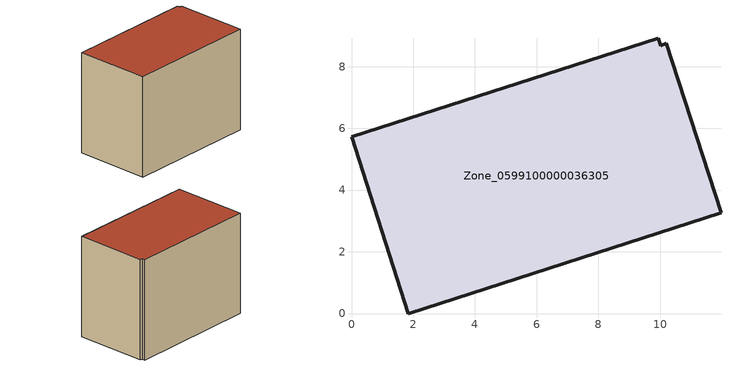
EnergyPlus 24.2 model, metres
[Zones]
Zone_0599100000036305
 floor ground (C_G): 10.19,8.75 11.97,3.26 1.83,0 0,5.72 9.94,8.91 10.01,8.68 z3.88
 wall outside (C_F): 1.83,0 11.97,3.26 10.19,8.75 10.01,8.68 9.94,8.91 0,5.72 1.83,0 z3.88:12.02
 roof outside (C_R): 11.97,3.26 10.19,8.75 10.01,8.68 9.94,8.91 0,5.72 1.83,0 z12.02
[BUILDING]
Pand.0599100000036305: North Axis=0; Terrain=City; Loads Convergence Tolerance Value=0.04; Temperature Convergence Tolerance Value=0.4; Solar Distribution=FullExterior; Maximum Number of Warmup Days=25; Minimum Number of Warmup Days=1
[Site:Location]
Rotterdam.The.Hague.AP_ZH_NLD Design_Conditions: Latitude=51.96; Longitude=4.45; Time Zone=1; Elevation=-4.5
[SITE:GROUNDTEMPERATURE:BUILDINGSURFACE]
18, 18, 18, 18, 18, 18, 18, 18, 18, 18, 18, 18
[MATERIAL] Thermal Absorptance=0.9; Solar Absorptance=0.7; Visible Absorptance=0.7
Name | Roughness | Thickness | Conductivity | Density | Specific Heat
G.TI.1965-1974 | MediumSmooth | 0.15 | 0.882353 | 540 | 1210
F.TI.1965-1974 | Rough | 0.3 | 0.697674 | 1920 | 840
R.TI.1965-1974 | MediumRough | 0.2 | 0.232558 | 1500 | 1000
[CONSTRUCTION]
C_G: G.TI.1965-1974
C_F: F.TI.1965-1974
C_R: R.TI.1965-1974
[ZONE]
Zone_0599100000036305: Type=1; Multiplier=1; Ceiling Height=Autocalculate; Volume=Autocalculate; Floor Area=autocalculate; Part of Total Floor Area=Yes
[ZONEINFILTRATION:DESIGNFLOWRATE]
Infil_Zone_0599100000036305: Zone or ZoneList or Space or SpaceList=Zone_0599100000036305; Schedule=AlwaysOn; Design Flow Rate Calculation Method=Flow/Area; Flow Rate per Floor Area=0.003; Constant Term Coefficient=1; Temperature Term Coefficient=0; Velocity Term Coefficient=0; Velocity Squared Term Coefficient=0
[HVACTEMPLATE:ZONE:IDEALLOADSAIRSYSTEM]
Zone_0599100000036305: Maximum Heating Supply Air Temperature=50; Minimum Cooling Supply Air Temperature=13; Maximum Heating Supply Air Humidity Ratio=0.0156; Minimum Cooling Supply Air Humidity Ratio=0.0077; Heating Limit=NoLimit; Cooling Limit=NoLimit; Dehumidification Control Type=ConstantSensibleHeatRatio; Cooling Sensible Heat Ratio=0.7; Dehumidification Setpoint=60; Humidification Control Type=None; Humidification Setpoint=30; Outdoor Air Method=None; Outdoor Air Flow Rate per Person=0.00944; Outdoor Air Flow Rate per Zone Floor Area=0; Outdoor Air Flow Rate per Zone=0; Demand Controlled Ventilation Type=None; Outdoor Air Economizer Type=NoEconomizer; Heat Recovery Type=None; Sensible Heat Recovery Effectiveness=0.7; Latent Heat Recovery Effectiveness=0.65
[ZONECONTROL:THERMOSTAT]
ThermostatControl_Zone_0599100000036305: Zone or ZoneList=Zone_0599100000036305; Control Type Schedule=DualSetpointControlType; Control 1=Thermostat_Zone_0599100000036305; Temperature Difference Between Cutout And Setpoint=0
[THERMOSTATSETPOINT:DUALSETPOINT]
Thermostat_Zone_0599100000036305: Heating Setpoint Temperature Schedule=HeatingSetpoint_Zone_0599100000036305; Cooling Setpoint Temperature Schedule=CoolingSetpoint_Zone_0599100000036305
[SCHEDULE:COMPACT]
HeatingSetpoint_Zone_0599100000036305: Through: 12/31, For: AllDays, Until: 24:00, 21
CoolingSetpoint_Zone_0599100000036305: Through: 12/31, For: AllDays, Until: 24:00, 24
DualSetpointControlType: Through: 12/31, For: AllDays, Until: 24:00, 4
AlwaysOn: Through: 12/31, For: AllDays, Until: 24:00, 1
